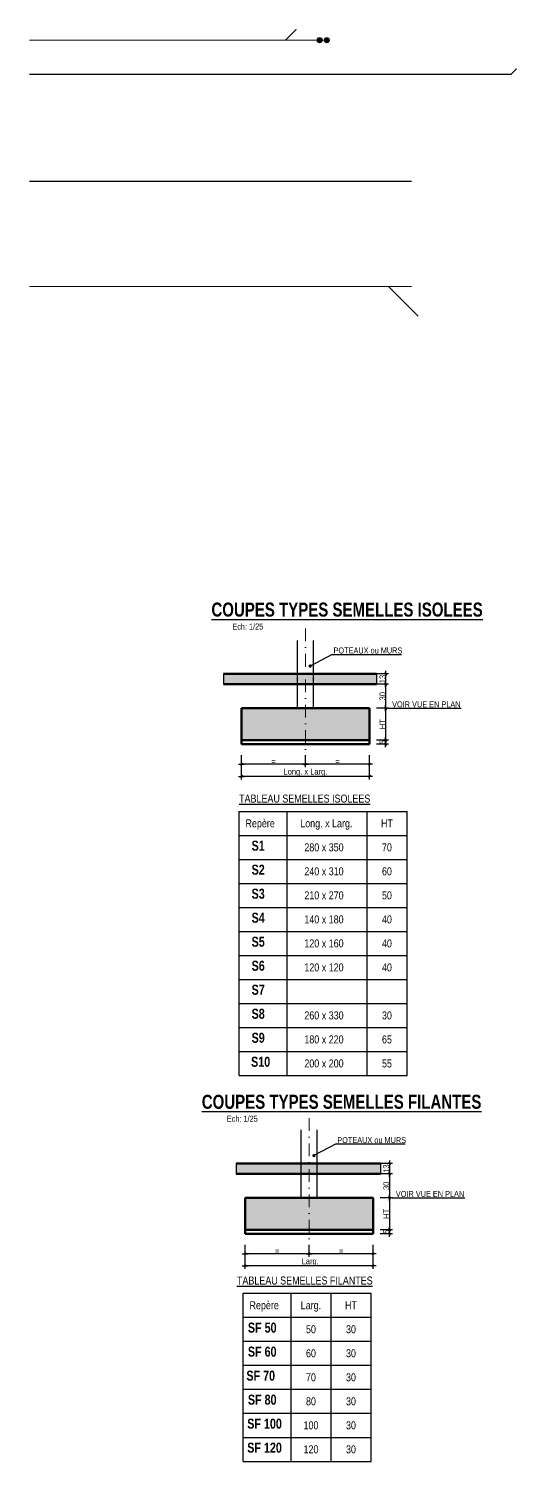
# Model space of a CAD drawing. Header units: centimetres. Extents: x -4990 to 114398, y -61489 to -12305.
# Drawn here: x 26308 to 27530, y -38792 to -35212 of the extents above; entities that cross this region are included whole.
import ezdxf
from ezdxf.enums import TextEntityAlignment as Align

# ---------------------------------------------------------------- set-up
doc = ezdxf.new("R2010")
doc.units = ezdxf.units.CM
doc.header["$LTSCALE"] = 0.5
for name, pattern in [('prlm_eu', [2, 1.25, -0.25, 0.25, -0.25]), ('TIRETPT2', [12.7, 6.35, -3.175, 0, -3.175]), ('TIRETPTX2', [50.8, 25.4, -12.7, 0, -12.7])]:
    doc.linetypes.add(name, pattern=pattern)
doc.layers.get('DEFPOINTS').update_dxf_attribs({"linetype": 'CONTINUOUS'})
for name, color, linetype in [('01_cote_gen', 4, 'CONTINUOUS'), ('01_linteaux', 2, 'CONTINUOUS'), ('01_poch_murs', 253, 'CONTINUOUS'), ('01_poch_poteaux', 250, 'CONTINUOUS'), ('01_texte', 230, 'CONTINUOUS'), ('AA_COTES', 2, 'CONTINUOUS'), ('prlm-EAU-EUEV', 25, 'CONTINUOUS'), ('prlm-MOD-PB', 123, 'CONTINUOUS')]:
    doc.layers.add(name, color=color, linetype=linetype)
doc.layers.add('01_murs_coup', color=5, linetype='CONTINUOUS', lineweight=60)
doc.layers.add('01_tram_axes', color=2, linetype='TIRETPTX2', lineweight=9)
doc.styles.add('impact', font='impact.ttf')
doc.styles.add('MATTE_TXT', font='arial.ttf')
doc.styles.add('STYLE2', font='ARIALN.TTF')
doc.dimstyles.new('JB25', dxfattribs={"dimscale": 0.1, "dimtxt": 150, "dimasz": 15, "dimexe": 0.1, "dimexo": 0.1, "dimgap": 0.09, "dimtad": 1, "dimdec": 1, "dimlfac": 0.5, "dimdsep": 46, "dimtxsty": 'STYLE2', "dimblk1": 'BOND_G', "dimblk2": 'BOND_D', "dimsah": 1, "dimcen": 1.5, "dimdle": 0.01, "dimse1": 1, "dimse2": 1, "dimclrd": 4, "dimclre": 2, "dimclrt": 6, "dimazin": 2, "dimtfac": 2.333333, "dimtdec": 1, "dimtix": 1, "dimtmove": 2, "dimatfit": 3, "dimldrblk": 'BOND_G', "dimfxl": 1, "dimtolj": 1, "dimtzin": 0, "dimarcsym": 0})

# ---------------------------------------------------------------- blocks, each defined once
blk = doc.blocks.new('BOND_G')
at = {"layer": 'AA_COTES', "color": 0}
for p, q in [((5, 0), (-5, 0)), ((1.8, 1.8), (-1.8, -1.8)), ((0, -5), (0, 15))]:
    blk.add_line(p, q, dxfattribs=at)
blk = doc.blocks.new('BOND_D')
at = {"layer": 'AA_COTES', "color": 0}
for p, q in [((5, 0), (-5, 0)), ((-1.8, -1.8), (1.8, 1.8)), ((0, 5), (0, -15))]:
    blk.add_line(p, q, dxfattribs=at)
blk = doc.blocks.new('*D3791')
at = {"layer": '01_poch_poteaux', "color": 4, "lineweight": -2, "transparency": 16777216}
blk.add_line((27158.5, -37050.4), (27001.5, -37050.4), dxfattribs=at)
at = {"layer": 'DEFPOINTS', "color": 0}
for p in [(27000, -37012.3), (27160, -37000.4), (27000, -37050.4)]:
    blk.add_point(p, dxfattribs=at)
at = {"layer": '01_poch_poteaux', "color": 4, "lineweight": -2, "transparency": 16777216, "xscale": 1.5, "yscale": 1.5, "zscale": 1.5, "rotation": 180}
blk.add_blockref('BOND_D', (27000, -37050.4), dxfattribs=at)
at = {"layer": '01_poch_poteaux', "color": 4, "lineweight": -2, "transparency": 16777216, "xscale": 1.5, "yscale": 1.5, "zscale": 1.5}
blk.add_blockref('BOND_G', (27160, -37050.4), dxfattribs=at)
at = {"layer": '01_poch_poteaux', "color": 6, "transparency": 16777216, "insert": (27080, -37042.9), "char_height": 15, "attachment_point": 5, "style": 'STYLE2'}
blk.add_mtext('\\A1;=', dxfattribs=at)
blk = doc.blocks.new('*D3792')
at = {"layer": '01_poch_poteaux', "color": 4, "lineweight": -2, "transparency": 16777216}
blk.add_line((26998.5, -37050.4), (26841.5, -37050.4), dxfattribs=at)
at = {"layer": 'DEFPOINTS', "color": 0}
for p in [(26840, -37012.3), (27000, -37000.4), (26840, -37050.4)]:
    blk.add_point(p, dxfattribs=at)
at = {"layer": '01_poch_poteaux', "color": 4, "lineweight": -2, "transparency": 16777216, "xscale": 1.5, "yscale": 1.5, "zscale": 1.5, "rotation": 180}
blk.add_blockref('BOND_D', (26840, -37050.4), dxfattribs=at)
at = {"layer": '01_poch_poteaux', "color": 4, "lineweight": -2, "transparency": 16777216, "xscale": 1.5, "yscale": 1.5, "zscale": 1.5}
blk.add_blockref('BOND_G', (27000, -37050.4), dxfattribs=at)
at = {"layer": '01_poch_poteaux', "color": 6, "transparency": 16777216, "insert": (26920, -37042.9), "char_height": 15, "attachment_point": 5, "style": 'STYLE2'}
blk.add_mtext('\\A1;=', dxfattribs=at)
blk = doc.blocks.new('*D3793')
at = {"layer": '01_poch_poteaux', "color": 4, "lineweight": -2, "transparency": 16777216}
blk.add_line((27167.8, -38273.9), (27010.8, -38273.9), dxfattribs=at)
at = {"layer": 'DEFPOINTS', "color": 0}
for p in [(27009.3, -38235.8), (27169.3, -38223.9), (27009.3, -38273.9)]:
    blk.add_point(p, dxfattribs=at)
at = {"layer": '01_poch_poteaux', "color": 4, "lineweight": -2, "transparency": 16777216, "xscale": 1.5, "yscale": 1.5, "zscale": 1.5, "rotation": 180}
blk.add_blockref('BOND_D', (27009.3, -38273.9), dxfattribs=at)
at = {"layer": '01_poch_poteaux', "color": 4, "lineweight": -2, "transparency": 16777216, "xscale": 1.5, "yscale": 1.5, "zscale": 1.5}
blk.add_blockref('BOND_G', (27169.3, -38273.9), dxfattribs=at)
at = {"layer": '01_poch_poteaux', "color": 6, "transparency": 16777216, "insert": (27089.3, -38266.4), "char_height": 15, "attachment_point": 5, "style": 'STYLE2'}
blk.add_mtext('\\A1;=', dxfattribs=at)
blk = doc.blocks.new('*D3794')
at = {"layer": '01_poch_poteaux', "color": 4, "lineweight": -2, "transparency": 16777216}
blk.add_line((27007.8, -38273.9), (26850.8, -38273.9), dxfattribs=at)
at = {"layer": 'DEFPOINTS', "color": 0}
for p in [(26849.3, -38235.8), (27009.3, -38223.9), (26849.3, -38273.9)]:
    blk.add_point(p, dxfattribs=at)
at = {"layer": '01_poch_poteaux', "color": 4, "lineweight": -2, "transparency": 16777216, "xscale": 1.5, "yscale": 1.5, "zscale": 1.5, "rotation": 180}
blk.add_blockref('BOND_D', (26849.3, -38273.9), dxfattribs=at)
at = {"layer": '01_poch_poteaux', "color": 4, "lineweight": -2, "transparency": 16777216, "xscale": 1.5, "yscale": 1.5, "zscale": 1.5}
blk.add_blockref('BOND_G', (27009.3, -38273.9), dxfattribs=at)
at = {"layer": '01_poch_poteaux', "color": 6, "transparency": 16777216, "insert": (26929.3, -38266.4), "char_height": 15, "attachment_point": 5, "style": 'STYLE2'}
blk.add_mtext('\\A1;=', dxfattribs=at)
blk = doc.blocks.new('*D3795')
at = {"layer": '01_cote_gen', "color": 4, "lineweight": -2, "transparency": 16777216}
blk.add_line((27200.4, -36825.9), (27200.4, -36848.9), dxfattribs=at)
at = {"layer": 'DEFPOINTS', "color": 0}
for p in [(27177.9, -36824.4), (27177.9, -36850.4), (27200.4, -36850.4)]:
    blk.add_point(p, dxfattribs=at)
at = {"layer": '01_cote_gen', "color": 4, "lineweight": -2, "transparency": 16777216, "xscale": 1.5, "yscale": 1.5, "zscale": 1.5}
for name, p, rotation in [('BOND_G', (27200.4, -36824.4), 90), ('BOND_D', (27200.4, -36850.4), 270)]:
    blk.add_blockref(name, p, dxfattribs=dict(at, rotation=rotation))
at = {"layer": '01_cote_gen', "color": 6, "transparency": 16777216, "insert": (27192.7, -36837.4), "char_height": 15, "attachment_point": 5, "rotation": 90, "style": 'STYLE2'}
blk.add_mtext('\\A1;13', dxfattribs=at)
blk = doc.blocks.new('*D3796')
at = {"layer": '01_cote_gen', "color": 4, "lineweight": -2, "transparency": 16777216}
blk.add_line((27200.4, -36851.9), (27200.4, -36908.9), dxfattribs=at)
at = {"layer": 'DEFPOINTS', "color": 0}
for p in [(27177.9, -36850.4), (27160, -36910.4), (27200.4, -36910.4)]:
    blk.add_point(p, dxfattribs=at)
at = {"layer": '01_cote_gen', "color": 4, "lineweight": -2, "transparency": 16777216, "xscale": 1.5, "yscale": 1.5, "zscale": 1.5}
for name, p, rotation in [('BOND_G', (27200.4, -36850.4), 90), ('BOND_D', (27200.4, -36910.4), 270)]:
    blk.add_blockref(name, p, dxfattribs=dict(at, rotation=rotation))
at = {"layer": '01_cote_gen', "color": 6, "transparency": 16777216, "insert": (27192.7, -36880.4), "char_height": 15, "attachment_point": 5, "rotation": 90, "style": 'STYLE2'}
blk.add_mtext('\\A1;30', dxfattribs=at)
blk = doc.blocks.new('*D3797')
at = {"layer": '01_cote_gen', "color": 4, "lineweight": -2, "transparency": 16777216}
blk.add_line((27158.5, -37080.7), (26841.5, -37080.7), dxfattribs=at)
at = {"layer": 'DEFPOINTS', "color": 0}
for p in [(26840, -37057.9), (26840, -37080.7), (27160, -37057.9)]:
    blk.add_point(p, dxfattribs=at)
at = {"layer": '01_cote_gen', "color": 4, "lineweight": -2, "transparency": 16777216, "xscale": 1.5, "yscale": 1.5, "zscale": 1.5, "rotation": 180}
blk.add_blockref('BOND_D', (26840, -37080.7), dxfattribs=at)
at = {"layer": '01_cote_gen', "color": 4, "lineweight": -2, "transparency": 16777216, "xscale": 1.5, "yscale": 1.5, "zscale": 1.5}
blk.add_blockref('BOND_G', (27160, -37080.7), dxfattribs=at)
at = {"layer": '01_cote_gen', "color": 6, "transparency": 16777216, "insert": (27000, -37071), "char_height": 15, "attachment_point": 5, "style": 'STYLE2'}
blk.add_mtext('\\A1;Long. x Larg.', dxfattribs=at)
blk = doc.blocks.new('*D3798')
at = {"layer": '01_cote_gen', "color": 4, "lineweight": -2, "transparency": 16777216}
blk.add_line((27200.4, -36991.9), (27200.4, -36998.9), dxfattribs=at)
at = {"layer": 'DEFPOINTS', "color": 0}
for p in [(27160, -36990.4), (27160, -37000.4), (27200.4, -37000.4)]:
    blk.add_point(p, dxfattribs=at)
at = {"layer": '01_cote_gen', "color": 4, "lineweight": -2, "transparency": 16777216, "xscale": 1.5, "yscale": 1.5, "zscale": 1.5}
for name, p, rotation in [('BOND_G', (27200.4, -36990.4), 90), ('BOND_D', (27200.4, -37000.4), 270)]:
    blk.add_blockref(name, p, dxfattribs=dict(at, rotation=rotation))
at = {"layer": '01_cote_gen', "color": 6, "transparency": 16777216, "insert": (27192.8, -36995.4), "char_height": 15, "attachment_point": 5, "rotation": 90, "style": 'STYLE2'}
blk.add_mtext('\\A1;5', dxfattribs=at)
blk = doc.blocks.new('*D3799')
at = {"layer": '01_cote_gen', "color": 4, "lineweight": -2, "transparency": 16777216}
blk.add_line((27200.4, -36911.9), (27200.4, -36988.9), dxfattribs=at)
at = {"layer": 'DEFPOINTS', "color": 0}
for p in [(27177.9, -36910.4), (27177.9, -36990.4), (27200.4, -36990.4)]:
    blk.add_point(p, dxfattribs=at)
at = {"layer": '01_cote_gen', "color": 4, "lineweight": -2, "transparency": 16777216, "xscale": 1.5, "yscale": 1.5, "zscale": 1.5}
for name, p, rotation in [('BOND_G', (27200.4, -36910.4), 90), ('BOND_D', (27200.4, -36990.4), 270)]:
    blk.add_blockref(name, p, dxfattribs=dict(at, rotation=rotation))
at = {"layer": '01_cote_gen', "color": 6, "transparency": 16777216, "insert": (27192.9, -36950.4), "char_height": 15, "attachment_point": 5, "rotation": 90, "style": 'STYLE2'}
blk.add_mtext('\\A1;HT', dxfattribs=at)
blk = doc.blocks.new('*D3800')
at = {"layer": '01_cote_gen', "color": 4, "lineweight": -2, "transparency": 16777216}
blk.add_line((27209.7, -38049.4), (27209.7, -38072.4), dxfattribs=at)
at = {"layer": 'DEFPOINTS', "color": 0}
for p in [(27187.2, -38047.9), (27187.2, -38073.9), (27209.7, -38073.9)]:
    blk.add_point(p, dxfattribs=at)
at = {"layer": '01_cote_gen', "color": 4, "lineweight": -2, "transparency": 16777216, "xscale": 1.5, "yscale": 1.5, "zscale": 1.5}
for name, p, rotation in [('BOND_G', (27209.7, -38047.9), 90), ('BOND_D', (27209.7, -38073.9), 270)]:
    blk.add_blockref(name, p, dxfattribs=dict(at, rotation=rotation))
at = {"layer": '01_cote_gen', "color": 6, "transparency": 16777216, "insert": (27202.1, -38060.9), "char_height": 15, "attachment_point": 5, "rotation": 90, "style": 'STYLE2'}
blk.add_mtext('\\A1;13', dxfattribs=at)
blk = doc.blocks.new('*D3801')
at = {"layer": '01_cote_gen', "color": 4, "lineweight": -2, "transparency": 16777216}
blk.add_line((27209.7, -38075.4), (27209.7, -38132.4), dxfattribs=at)
at = {"layer": 'DEFPOINTS', "color": 0}
for p in [(27187.2, -38073.9), (27169.3, -38133.9), (27209.7, -38133.9)]:
    blk.add_point(p, dxfattribs=at)
at = {"layer": '01_cote_gen', "color": 4, "lineweight": -2, "transparency": 16777216, "xscale": 1.5, "yscale": 1.5, "zscale": 1.5}
for name, p, rotation in [('BOND_G', (27209.7, -38073.9), 90), ('BOND_D', (27209.7, -38133.9), 270)]:
    blk.add_blockref(name, p, dxfattribs=dict(at, rotation=rotation))
at = {"layer": '01_cote_gen', "color": 6, "transparency": 16777216, "insert": (27202.1, -38103.9), "char_height": 15, "attachment_point": 5, "rotation": 90, "style": 'STYLE2'}
blk.add_mtext('\\A1;30', dxfattribs=at)
blk = doc.blocks.new('*D3802')
at = {"layer": '01_cote_gen', "color": 4, "lineweight": -2, "transparency": 16777216}
blk.add_line((27167.8, -38304.2), (26850.8, -38304.2), dxfattribs=at)
at = {"layer": 'DEFPOINTS', "color": 0}
for p in [(26849.3, -38281.4), (26849.3, -38304.2), (27169.3, -38281.4)]:
    blk.add_point(p, dxfattribs=at)
at = {"layer": '01_cote_gen', "color": 4, "lineweight": -2, "transparency": 16777216, "xscale": 1.5, "yscale": 1.5, "zscale": 1.5, "rotation": 180}
blk.add_blockref('BOND_D', (26849.3, -38304.2), dxfattribs=at)
at = {"layer": '01_cote_gen', "color": 4, "lineweight": -2, "transparency": 16777216, "xscale": 1.5, "yscale": 1.5, "zscale": 1.5}
blk.add_blockref('BOND_G', (27169.3, -38304.2), dxfattribs=at)
at = {"layer": '01_cote_gen', "color": 6, "transparency": 16777216, "insert": (27009.3, -38294.5), "char_height": 15, "attachment_point": 5, "style": 'STYLE2'}
blk.add_mtext('\\A1; Larg.', dxfattribs=at)
blk = doc.blocks.new('*D3803')
at = {"layer": '01_cote_gen', "color": 4, "lineweight": -2, "transparency": 16777216}
blk.add_line((27209.7, -38215.4), (27209.7, -38222.4), dxfattribs=at)
at = {"layer": 'DEFPOINTS', "color": 0}
for p in [(27169.3, -38213.9), (27169.3, -38223.9), (27209.7, -38223.9)]:
    blk.add_point(p, dxfattribs=at)
at = {"layer": '01_cote_gen', "color": 4, "lineweight": -2, "transparency": 16777216, "xscale": 1.5, "yscale": 1.5, "zscale": 1.5}
for name, p, rotation in [('BOND_G', (27209.7, -38213.9), 90), ('BOND_D', (27209.7, -38223.9), 270)]:
    blk.add_blockref(name, p, dxfattribs=dict(at, rotation=rotation))
at = {"layer": '01_cote_gen', "color": 6, "transparency": 16777216, "insert": (27202.1, -38218.9), "char_height": 15, "attachment_point": 5, "rotation": 90, "style": 'STYLE2'}
blk.add_mtext('\\A1;5', dxfattribs=at)
blk = doc.blocks.new('*D3804')
at = {"layer": '01_cote_gen', "color": 4, "lineweight": -2, "transparency": 16777216}
blk.add_line((27209.7, -38135.4), (27209.7, -38212.4), dxfattribs=at)
at = {"layer": 'DEFPOINTS', "color": 0}
for p in [(27187.2, -38133.9), (27187.2, -38213.9), (27209.7, -38213.9)]:
    blk.add_point(p, dxfattribs=at)
at = {"layer": '01_cote_gen', "color": 4, "lineweight": -2, "transparency": 16777216, "xscale": 1.5, "yscale": 1.5, "zscale": 1.5}
for name, p, rotation in [('BOND_G', (27209.7, -38133.9), 90), ('BOND_D', (27209.7, -38213.9), 270)]:
    blk.add_blockref(name, p, dxfattribs=dict(at, rotation=rotation))
at = {"layer": '01_cote_gen', "color": 6, "transparency": 16777216, "insert": (27202.2, -38173.9), "char_height": 15, "attachment_point": 5, "rotation": 90, "style": 'STYLE2'}
blk.add_mtext('\\A1;HT', dxfattribs=at)
blk = doc.blocks.new('xi.chumod')
at = {"layer": 'prlm-MOD-PB', "linetype": 'ByBlock', "lineweight": 5}
blk.add_hatch(color=0, dxfattribs=at).paths.add_polyline_path([(6.5, 0, 1), (-6.5, 0, 1)])
at = {"layer": 'prlm-MOD-PB', "color": 0, "linetype": 'ByBlock', "lineweight": 5}
blk.add_circle((0, 0), 6.5, dxfattribs=at)
blk = doc.blocks.new('xi.eu')
at = {"layer": 'prlm-EAU-EUEV', "linetype": 'ByBlock', "lineweight": -2}
h = blk.add_hatch(color=0, dxfattribs=at)
edge = h.paths.add_edge_path()
edge.add_arc((0, 0), 5, 0, 360)
at = {"layer": 'prlm-EAU-EUEV', "color": 0, "linetype": 'ByBlock', "lineweight": 5}
blk.add_circle((0, 0), 5, dxfattribs=at)
blk = doc.blocks.new('xi.ev')
at = {"layer": 'prlm-EAU-EUEV', "linetype": 'ByBlock', "lineweight": -2}
h = blk.add_hatch(color=0, dxfattribs=at)
edge = h.paths.add_edge_path()
edge.add_arc((0, 0), 5, 0, 360)
at = {"layer": 'prlm-EAU-EUEV', "color": 0, "linetype": 'ByBlock', "lineweight": 5}
blk.add_circle((0, 0), 5, dxfattribs=at)

msp = doc.modelspace()

# ---------------------------------------------------------------- hatches: boundary and pattern name
at = {"layer": '01_poch_murs'}
h = msp.add_hatch(color=256, dxfattribs=at)
h.dxf.hatch_style = 1
h.paths.add_polyline_path([(27177.896, -36824.409), (26795.125, -36824.407), (26795.125, -36850.407), (27177.896, -36850.409)])
h.paths.add_polyline_path([(27159.989, -36910.406), (26839.989, -36910.406), (26839.989, -36990.406), (27159.989, -36990.406)])
h = msp.add_hatch(color=256, dxfattribs=at)
h.dxf.hatch_style = 1
h.paths.add_polyline_path([(27187.238, -38047.939), (26826.537, -38047.938), (26826.537, -38073.938), (27187.238, -38073.939)])
h.paths.add_polyline_path([(27169.331, -38133.936), (26849.331, -38133.936), (26849.331, -38213.936), (27169.331, -38213.936)])

# ---------------------------------------------------------------- linework, layer by layer
at = {"layer": '01_linteaux'}
for p, q in [((26979.989, -36910.406), (26979.989, -36740.817)), ((27019.989, -36910.406), (27019.989, -36740.817)), ((26989.331, -38133.936), (26989.331, -37964.348)), ((27029.331, -38133.936), (27029.331, -37964.348))]:
    msp.add_line(p, q, dxfattribs=at)
at = {"layer": '01_murs_coup', "linetype": 'Continuous', "lineweight": 50}
for p, q in [((26795.125, -36824.407), (27177.896, -36824.409)), ((26795.125, -36850.407), (27177.896, -36850.409)), ((27159.989, -36910.406), (26839.989, -36910.406)), ((26839.989, -36910.406), (26839.989, -37000.406)), ((27159.989, -37000.406), (27159.989, -36910.406)), ((27159.989, -36990.406), (26839.989, -36990.406)), ((27159.989, -37000.406), (26839.989, -37000.406)), ((26826.537, -38047.938), (27187.238, -38047.939)), ((26826.537, -38073.938), (27187.238, -38073.939)), ((27169.331, -38133.936), (26849.331, -38133.936)), ((26849.331, -38133.936), (26849.331, -38223.936)), ((27169.331, -38223.936), (27169.331, -38133.936)), ((27169.331, -38213.936), (26849.331, -38213.936)), ((27169.331, -38223.936), (26849.331, -38223.936))]:
    msp.add_line(p, q, dxfattribs=at)
at = {"layer": '01_poch_murs'}
for p, q in [((26795.125, -36824.407), (26795.125, -36850.407)), ((27177.896, -36824.409), (27177.896, -36850.409)), ((26826.537, -38047.938), (26826.537, -38073.938)), ((27187.238, -38047.939), (27187.238, -38073.939))]:
    msp.add_line(p, q, dxfattribs=at)
at = {"layer": '01_texte'}
for p, q in [((27067.187, -36775.776), (27011.844, -36804.873)), ((27067.187, -36775.776), (27240.32, -36775.776)), ((27207.292, -36910.406), (27388.921, -36910.406)), ((26834.159, -37168.1), (26954.159, -37168.1)), ((26834.159, -37228.1), (26834.159, -37168.1)), ((26954.159, -37168.1), (27154.159, -37168.1)), ((26954.159, -37228.1), (26954.159, -37168.1)), ((27154.159, -37168.1), (27254.159, -37168.1)), ((27154.159, -37228.1), (27154.159, -37168.1)), ((27154.159, -37228.1), (27154.159, -37168.1)), ((27254.159, -37228.1), (27254.159, -37168.1)), ((26834.159, -37228.1), (26954.159, -37228.1)), ((26834.159, -37288.1), (26834.159, -37228.1)), ((26954.159, -37228.1), (27154.159, -37228.1)), ((26954.159, -37288.1), (26954.159, -37228.1)), ((27154.159, -37228.1), (27254.159, -37228.1)), ((27154.159, -37288.1), (27154.159, -37228.1)), ((27154.159, -37288.1), (27154.159, -37228.1)), ((27254.159, -37288.1), (27254.159, -37228.1)), ((26834.159, -37288.1), (26954.159, -37288.1)), ((26834.159, -37348.1), (26834.159, -37288.1)), ((26954.159, -37288.1), (27154.159, -37288.1)), ((26954.159, -37348.1), (26954.159, -37288.1)), ((27154.159, -37288.1), (27254.159, -37288.1)), ((27154.159, -37348.1), (27154.159, -37288.1)), ((27154.159, -37348.1), (27154.159, -37288.1)), ((27254.159, -37348.1), (27254.159, -37288.1)), ((26834.159, -37348.1), (26954.159, -37348.1)), ((26834.159, -37408.1), (26834.159, -37348.1)), ((26954.159, -37348.1), (27154.159, -37348.1)), ((26954.159, -37408.1), (26954.159, -37348.1)), ((27154.159, -37348.1), (27254.159, -37348.1)), ((27154.159, -37408.1), (27154.159, -37348.1)), ((27154.159, -37408.1), (27154.159, -37348.1)), ((27254.159, -37408.1), (27254.159, -37348.1)), ((26834.159, -37408.1), (26954.159, -37408.1)), ((26834.159, -37468.1), (26834.159, -37408.1)), ((26954.159, -37408.1), (27154.159, -37408.1)), ((26954.159, -37468.1), (26954.159, -37408.1)), ((27154.159, -37408.1), (27254.159, -37408.1)), ((27154.159, -37468.1), (27154.159, -37408.1)), ((27154.159, -37468.1), (27154.159, -37408.1)), ((27254.159, -37468.1), (27254.159, -37408.1)), ((26834.159, -37468.1), (26954.159, -37468.1)), ((26834.159, -37528.1), (26834.159, -37468.1)), ((26954.159, -37468.1), (27154.159, -37468.1)), ((26954.159, -37528.1), (26954.159, -37468.1)), ((27154.159, -37468.1), (27254.159, -37468.1)), ((27154.159, -37528.1), (27154.159, -37468.1)), ((27154.159, -37528.1), (27154.159, -37468.1)), ((27254.159, -37528.1), (27254.159, -37468.1)), ((26834.159, -37528.1), (26954.159, -37528.1)), ((26834.159, -37588.1), (26834.159, -37528.1)), ((26954.159, -37528.1), (27154.159, -37528.1)), ((26954.159, -37588.1), (26954.159, -37528.1)), ((27154.159, -37528.1), (27254.159, -37528.1)), ((27154.159, -37588.1), (27154.159, -37528.1)), ((27154.159, -37588.1), (27154.159, -37528.1)), ((27254.159, -37588.1), (27254.159, -37528.1)), ((26834.159, -37588.1), (26954.159, -37588.1)), ((26834.159, -37648.1), (26834.159, -37588.1)), ((26954.159, -37588.1), (27154.159, -37588.1)), ((26954.159, -37648.1), (26954.159, -37588.1)), ((27154.159, -37588.1), (27254.159, -37588.1)), ((27154.159, -37648.1), (27154.159, -37588.1)), ((27154.159, -37648.1), (27154.159, -37588.1)), ((27254.159, -37648.1), (27254.159, -37588.1)), ((26834.159, -37648.1), (26954.159, -37648.1)), ((26834.159, -37708.1), (26834.159, -37648.1)), ((26954.159, -37648.1), (27154.159, -37648.1)), ((26954.159, -37708.1), (26954.159, -37648.1)), ((27154.159, -37648.1), (27254.159, -37648.1)), ((27154.159, -37708.1), (27154.159, -37648.1)), ((27154.159, -37708.1), (27154.159, -37648.1)), ((27254.159, -37708.1), (27254.159, -37648.1)), ((26834.159, -37708.1), (26954.159, -37708.1)), ((26834.159, -37768.1), (26834.159, -37708.1)), ((26954.159, -37708.1), (27154.159, -37708.1)), ((26954.159, -37768.1), (26954.159, -37708.1)), ((27154.159, -37708.1), (27254.159, -37708.1)), ((27154.159, -37768.1), (27154.159, -37708.1)), ((27154.159, -37768.1), (27154.159, -37708.1)), ((27254.159, -37768.1), (27254.159, -37708.1)), ((26834.159, -37768.1), (26954.159, -37768.1)), ((26834.159, -37828.1), (26834.159, -37768.1)), ((26954.159, -37768.1), (27154.159, -37768.1)), ((26954.159, -37828.1), (26954.159, -37768.1)), ((27154.159, -37768.1), (27254.159, -37768.1)), ((27154.159, -37828.1), (27154.159, -37768.1)), ((27154.159, -37828.1), (27154.159, -37768.1)), ((27254.159, -37828.1), (27254.159, -37768.1)), ((26834.159, -37828.1), (26954.159, -37828.1)), ((26954.159, -37828.1), (27154.159, -37828.1)), ((27154.159, -37828.1), (27254.159, -37828.1)), ((27076.529, -37999.307), (27021.186, -38028.404)), ((27076.529, -37999.307), (27249.662, -37999.307)), ((27216.634, -38133.936), (27398.263, -38133.936)), ((26844.264, -38372.428), (26964.264, -38372.428)), ((26844.264, -38432.428), (26844.264, -38372.428)), ((26964.264, -38372.428), (27064.264, -38372.428)), ((26964.264, -38432.428), (26964.264, -38372.428)), ((27064.264, -38372.428), (27164.264, -38372.428)), ((27064.264, -38432.428), (27064.264, -38372.428)), ((27064.264, -38432.428), (27064.264, -38372.428)), ((27164.264, -38432.428), (27164.264, -38372.428)), ((26844.264, -38432.428), (26964.264, -38432.428)), ((26844.264, -38492.428), (26844.264, -38432.428)), ((26964.264, -38432.428), (27064.264, -38432.428)), ((26964.264, -38492.428), (26964.264, -38432.428)), ((27064.264, -38432.428), (27164.264, -38432.428)), ((27064.264, -38492.428), (27064.264, -38432.428)), ((27064.264, -38492.428), (27064.264, -38432.428)), ((27164.264, -38492.428), (27164.264, -38432.428)), ((26844.264, -38492.428), (26964.264, -38492.428)), ((26844.264, -38552.428), (26844.264, -38492.428)), ((26964.264, -38492.428), (27064.264, -38492.428)), ((26964.264, -38552.428), (26964.264, -38492.428)), ((27064.264, -38492.428), (27164.264, -38492.428)), ((27064.264, -38552.428), (27064.264, -38492.428)), ((27064.264, -38552.428), (27064.264, -38492.428)), ((27164.264, -38552.428), (27164.264, -38492.428)), ((26844.264, -38552.428), (26964.264, -38552.428)), ((26844.264, -38612.428), (26844.264, -38552.428)), ((26964.264, -38552.428), (27064.264, -38552.428)), ((26964.264, -38612.428), (26964.264, -38552.428)), ((27064.264, -38552.428), (27164.264, -38552.428)), ((27064.264, -38612.428), (27064.264, -38552.428)), ((27064.264, -38612.428), (27064.264, -38552.428)), ((27164.264, -38612.428), (27164.264, -38552.428)), ((26844.264, -38612.428), (26964.264, -38612.428)), ((26844.264, -38672.428), (26844.264, -38612.428)), ((26964.264, -38612.428), (27064.264, -38612.428)), ((26964.264, -38672.428), (26964.264, -38612.428)), ((27064.264, -38612.428), (27164.264, -38612.428)), ((27064.264, -38672.428), (27064.264, -38612.428)), ((27064.264, -38672.428), (27064.264, -38612.428)), ((27164.264, -38672.428), (27164.264, -38612.428)), ((26844.264, -38672.428), (26964.264, -38672.428)), ((26844.264, -38732.428), (26844.264, -38672.428)), ((26964.264, -38672.428), (27064.264, -38672.428)), ((26964.264, -38732.428), (26964.264, -38672.428)), ((27064.264, -38672.428), (27164.264, -38672.428)), ((27064.264, -38732.428), (27064.264, -38672.428)), ((27064.264, -38732.428), (27064.264, -38672.428)), ((27164.264, -38732.428), (27164.264, -38672.428)), ((26844.264, -38732.428), (26964.264, -38732.428)), ((26844.264, -38792.428), (26844.264, -38732.428)), ((26964.264, -38732.428), (27064.264, -38732.428)), ((26964.264, -38792.428), (26964.264, -38732.428)), ((27064.264, -38732.428), (27164.264, -38732.428)), ((27064.264, -38792.428), (27064.264, -38732.428)), ((27064.264, -38792.428), (27064.264, -38732.428)), ((27164.264, -38792.428), (27164.264, -38732.428)), ((26844.264, -38792.428), (26964.264, -38792.428)), ((26964.264, -38792.428), (27064.264, -38792.428)), ((27064.264, -38792.428), (27164.264, -38792.428))]:
    msp.add_line(p, q, dxfattribs=at)
at = {"layer": '01_texte', "const_width": 4}
for points in [[(27009.844, -36804.873, 1), (27013.844, -36804.873, 1)], [(27019.186, -38028.404, 1), (27023.186, -38028.404, 1)]]:
    msp.add_lwpolyline(points, format="xyb", close=True, dxfattribs=at)
at = {"layer": '01_tram_axes', "linetype": 'TIRETPT2', "ltscale": 10}
for p, q in [((26999.989, -36711.231), (26999.989, -37057.869)), ((27009.331, -37934.762), (27009.331, -38281.399))]:
    msp.add_line(p, q, dxfattribs=at)
at = {"layer": 'prlm-MOD-PB', "color": 15, "linetype": 'prlm_eu', "ltscale": 50, "const_width": 3, "flags": 128}
for points in [[(26977.36, -35213.646), (26950.216, -35240.791)], [(27053.413, -35240.791), (26309.739, -35240.791)], [(27265.526, -35326.381), (26309.739, -35326.381)], [(27528.146, -35311.634), (27513.399, -35326.381), (27265.526, -35326.381)], [(27265.526, -35593.707), (26309.739, -35593.707)], [(27265.526, -35856.436), (26309.739, -35856.436)], [(27282.034, -35930.613), (27207.857, -35856.436)]]:
    msp.add_lwpolyline(points, dxfattribs=at)

# ---------------------------------------------------------------- block references
at = {"layer": '01_cote_gen', "color": 4, "xscale": 1.5, "yscale": 1.5, "zscale": 1.5}
for name, p, rotation in [('BOND_G', (27200.396, -36910.406), 90), ('BOND_D', (27200.396, -36990.406), 270), ('BOND_G', (27209.738, -38133.936), 90), ('BOND_D', (27209.738, -38213.936), 270)]:
    msp.add_blockref(name, p, dxfattribs=dict(at, rotation=rotation))
at = {"layer": 'prlm-EAU-EUEV', "rotation": 89.99999999999999}
for name, p in [('xi.eu', (27035.434, -35240.791)), ('xi.ev', (27053.413, -35240.791))]:
    msp.add_blockref(name, p, dxfattribs=at)
at = {"layer": 'prlm-MOD-PB', "rotation": 89.99999999999999}
for p in [(27035.434, -35240.791), (27053.413, -35240.791)]:
    msp.add_blockref('xi.chumod', p, dxfattribs=at)

# ---------------------------------------------------------------- texts
at = {"layer": '01_texte', "style": 'impact'}
for s, height, p in [('%%UCOUPES TYPES SEMELLES ISOLEES', 35, (27104.094, -36691.87)), ('S1', 25, (26881.887, -37273.9)), ('S2', 25, (26881.887, -37333.9)), ('S3', 25, (26881.887, -37393.9)), ('S4', 25, (26881.887, -37453.9)), ('S5', 25, (26881.887, -37513.9)), ('S6', 25, (26881.887, -37573.9)), ('S7', 25, (26881.887, -37633.9)), ('S8', 25, (26881.887, -37693.9)), ('S9', 25, (26881.887, -37753.9)), ('S10', 25, (26888.007, -37813.9)), ('%%UCOUPES TYPES SEMELLES FILANTES', 35, (27090.319, -37921.931)), ('SF 50', 25, (26891.993, -38478.228)), ('SF 60', 25, (26891.993, -38538.228)), ('SF 70 ', 25, (26891.993, -38598.228)), ('SF 80', 25, (26891.993, -38658.228)), ('SF 100', 25, (26897.827, -38718.228)), ('SF 120', 25, (26897.827, -38778.228))]:
    msp.add_text(s, height=height, dxfattribs=at).set_placement(p, align=Align.BOTTOM_CENTER)
at = {"layer": '01_texte', "style": 'MATTE_TXT', "width": 0.8}
for s, height, p in [('Ech: 1/25', 15, (26855.935, -36718.237)), ('POTEAUX ou MURS', 15, (27156.284, -36778.104)), ('VOIR VUE EN PLAN', 15, (27302.111, -36912.559)), ('%%UTABLEAU SEMELLES ISOLEES', 20, (26998.212, -37152.191)), ('Repère', 20, (26886.805, -37214.042)), ('Long. x Larg.', 20, (27052.276, -37214.042)), ('HT', 20, (27203.702, -37214.042)), ('280 x 350', 20, (27046.368, -37274.042)), ('70', 20, (27203.702, -37274.042)), ('240 x 310', 20, (27046.368, -37334.042)), ('60', 20, (27203.702, -37334.042)), ('210 x 270', 20, (27046.368, -37394.042)), ('50', 20, (27203.702, -37394.042)), ('140 x 180', 20, (27046.368, -37454.042)), ('40', 20, (27203.702, -37454.042)), ('120 x 160', 20, (27046.368, -37514.042)), ('40', 20, (27203.702, -37514.042)), ('120 x 120', 20, (27046.368, -37574.042)), ('40', 20, (27203.702, -37574.042)), ('260 x 330', 20, (27046.368, -37694.042)), ('30', 20, (27203.702, -37694.042)), ('180 x 220', 20, (27046.368, -37754.042)), ('65', 20, (27203.702, -37754.042)), ('200 x 200', 20, (27046.368, -37814.042)), ('55', 20, (27203.702, -37814.042)), ('Ech: 1/25', 15, (26842.161, -37948.298)), ('POTEAUX ou MURS', 15, (27165.626, -38001.634)), ('VOIR VUE EN PLAN', 15, (27311.453, -38136.09)), ('%%UTABLEAU SEMELLES FILANTES', 20, (26998.471, -38356.519)), ('Repère', 20, (26896.911, -38418.37)), ('Larg.', 20, (27013.807, -38418.37)), ('HT', 20, (27113.807, -38418.37)), ('50', 20, (27013.807, -38478.37)), ('30', 20, (27113.807, -38478.37)), ('60', 20, (27013.807, -38538.37)), ('30', 20, (27113.807, -38538.37)), ('70', 20, (27013.807, -38598.37)), ('30', 20, (27113.807, -38598.37)), ('80', 20, (27013.807, -38658.37)), ('30', 20, (27113.807, -38658.37)), ('100', 20, (27013.807, -38718.37)), ('30', 20, (27113.807, -38718.37)), ('120', 20, (27013.807, -38778.37)), ('30', 20, (27113.807, -38778.37))]:
    msp.add_text(s, height=height, dxfattribs=at).set_placement(p, align=Align.BOTTOM_CENTER)

# ---------------------------------------------------------------- dimensions: what is measured, and where the dimension line sits
at = {"layer": '01_cote_gen'}
for base, p1, p2, picture, middle in [((27200.396, -36850.409), (27177.896, -36824.409), (27177.896, -36850.409), '*D3795', (27192.729, -36837.409)), ((27200.396, -36910.406), (27177.896, -36850.409), (27159.989, -36910.406), '*D3796', (27192.729, -36880.407)), ((27200.396, -37000.406), (27159.989, -36990.406), (27159.989, -37000.406), '*D3798', (27192.759, -36995.406)), ((27209.738, -38073.939), (27187.238, -38047.939), (27187.238, -38073.939), '*D3800', (27202.071, -38060.939)), ((27209.738, -38133.936), (27187.238, -38073.939), (27169.331, -38133.936), '*D3801', (27202.071, -38103.938)), ((27209.738, -38223.936), (27169.331, -38213.936), (27169.331, -38223.936), '*D3803', (27202.101, -38218.936))]:
    dim = msp.add_linear_dim(base=base, p1=p1, p2=p2, angle=90, dimstyle='JB25', dxfattribs=at)
    dim.commit()
    dim.dimension.update_dxf_attribs({"geometry": picture, "text_midpoint": middle})
for base, p1, p2, picture, middle in [((27200.396, -36990.406), (27177.896, -36910.406), (27177.896, -36990.406), '*D3799', (27192.887, -36950.406)), ((27209.738, -38213.936), (27187.238, -38133.936), (27187.238, -38213.936), '*D3804', (27202.229, -38173.936))]:
    dim = msp.add_linear_dim(base=base, p1=p1, p2=p2, angle=90, text='HT', dimstyle='JB25', dxfattribs=at)
    dim.commit()
    dim.dimension.update_dxf_attribs({"geometry": picture, "text_midpoint": middle})
for base, p1, p2, text, picture, middle in [((26839.989, -37080.677), (27159.989, -37057.869), (26839.989, -37057.869), 'Long. x Larg.', '*D3797', (26999.989, -37070.963)), ((26849.331, -38304.207), (27169.331, -38281.399), (26849.331, -38281.399), ' Larg.', '*D3802', (27009.331, -38294.493))]:
    dim = msp.add_linear_dim(base=base, p1=p1, p2=p2, text=text, dimstyle='JB25', dxfattribs=at)
    dim.commit()
    dim.dimension.update_dxf_attribs({"geometry": picture, "text_midpoint": middle})
at = {"layer": '01_poch_poteaux'}
for base, p1, p2, picture, middle in [((26839.989, -37050.369), (26999.989, -37000.406), (26839.989, -37012.313), '*D3792', (26919.989, -37042.86)), ((26999.989, -37050.369), (27159.989, -37000.406), (26999.989, -37012.313), '*D3791', (27079.989, -37042.86)), ((26849.331, -38273.899), (27009.331, -38223.936), (26849.331, -38235.844), '*D3794', (26929.331, -38266.39)), ((27009.331, -38273.899), (27169.331, -38223.936), (27009.331, -38235.844), '*D3793', (27089.331, -38266.39))]:
    dim = msp.add_linear_dim(base=base, p1=p1, p2=p2, text='=', dimstyle='JB25', dxfattribs=at)
    dim.commit()
    dim.dimension.update_dxf_attribs({"geometry": picture, "text_midpoint": middle})

doc.saveas('drawing.dxf')
